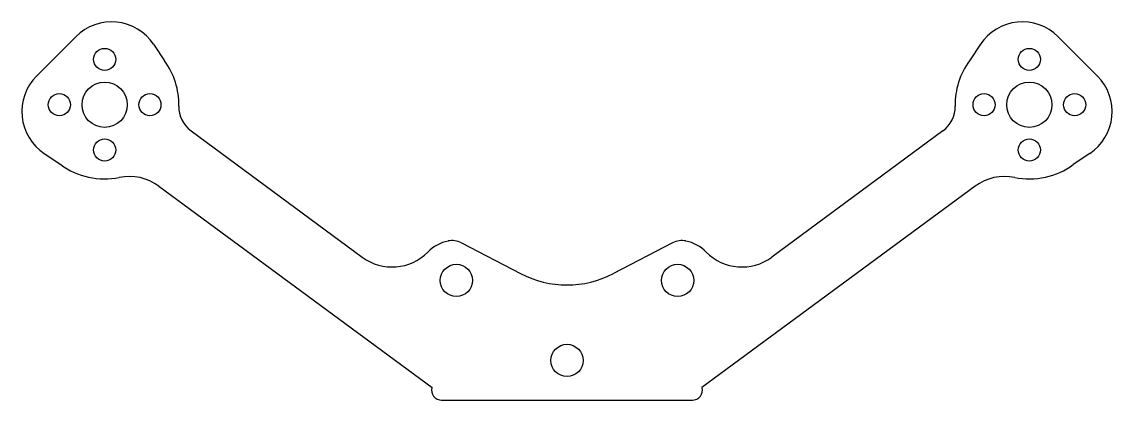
# Model space of a CAD drawing. Extents: x -54 to 54, y 17 to 54.
import ezdxf

# ---------------------------------------------------------------- set-up
doc = ezdxf.new("R2010")
doc.units = 0
doc.header["$MEASUREMENT"] = 0
doc.layers.add('VISIBLE', color=7, linetype='CONTINUOUS')

msp = doc.modelspace()

# ---------------------------------------------------------------- linework, layer by layer
at = {"layer": 'VISIBLE'}
for p, q in [((-52.73, 48.8), (-48.8, 52.73)), ((52.73, 48.8), (48.8, 52.73)), ((-41.1, 51.96), (-40.02, 50.33)), ((41.1, 51.96), (40.02, 50.33)), ((-37.37, 43.36), (-20.35, 30.82)), ((37.37, 43.36), (20.35, 30.82)), ((-51.96, 41.1), (-50.33, 40.02)), ((51.96, 41.1), (50.33, 40.02)), ((-40.56, 37.85), (-13.42, 17.86)), ((40.56, 37.85), (13.42, 17.86)), ((-10.49, 32.23), (-4.61, 29.18)), ((10.49, 32.23), (4.61, 29.18)), ((-12.46, 16.6), (12.46, 16.6))]:
    msp.add_line(p, q, dxfattribs=at)
for centre, radius in [((-45.96, 50.46), 1.1), ((45.96, 50.46), 1.1), ((-45.96, 45.96), 2.25), ((45.96, 45.96), 2.25), ((-50.46, 45.96), 1.1), ((-41.46, 45.96), 1.1), ((41.46, 45.96), 1.1), ((50.46, 45.96), 1.1), ((-45.96, 41.46), 1.1), ((45.96, 41.46), 1.1), ((-11, 28.5), 1.6), ((11, 28.5), 1.6), ((0, 20.55), 1.6)]:
    msp.add_circle(centre, radius, dxfattribs=at)
for centre, radius, start, end in [((-45.27, 49.2), 5, 33.531, 135), ((45.27, 49.2), 5, 45, 146.469), ((-45.96, 45.96), 7.38, 358.9435, 36.277), ((45.96, 45.96), 7.38, 143.723, 181.0565), ((-49.2, 45.27), 5, 135, 236.469), ((49.2, 45.27), 5, 303.531, 45), ((-35.59, 45.77), 3, 178.9435, 233.6203), ((35.59, 45.77), 3, 306.3797, 1.0565), ((-45.96, 45.96), 7.38, 233.723, 281.3571), ((45.96, 45.96), 7.38, 258.6429, 306.277), ((-43.53, 33.83), 5, 53.6203, 101.3571), ((43.53, 33.83), 5, 78.6429, 126.3797), ((-11, 28.5), 4, 101.7755, 135.1846), ((-11.41, 30.46), 2, 62.5176, 101.7755), ((11.41, 30.46), 2, 78.2245, 117.4824), ((11, 28.5), 4, 44.8154, 78.2245), ((-17.38, 34.84), 5, 233.6203, 315.1846), ((17.38, 34.84), 5, 224.8154, 306.3797), ((0, 38.05), 10, 242.5176, 297.4824), ((-12.46, 17.6), 1, 164.7365, 270), ((12.46, 17.6), 1, 270, 15.2635)]:
    msp.add_arc(centre, radius, start, end, dxfattribs=at)

doc.saveas('drawing.dxf')
